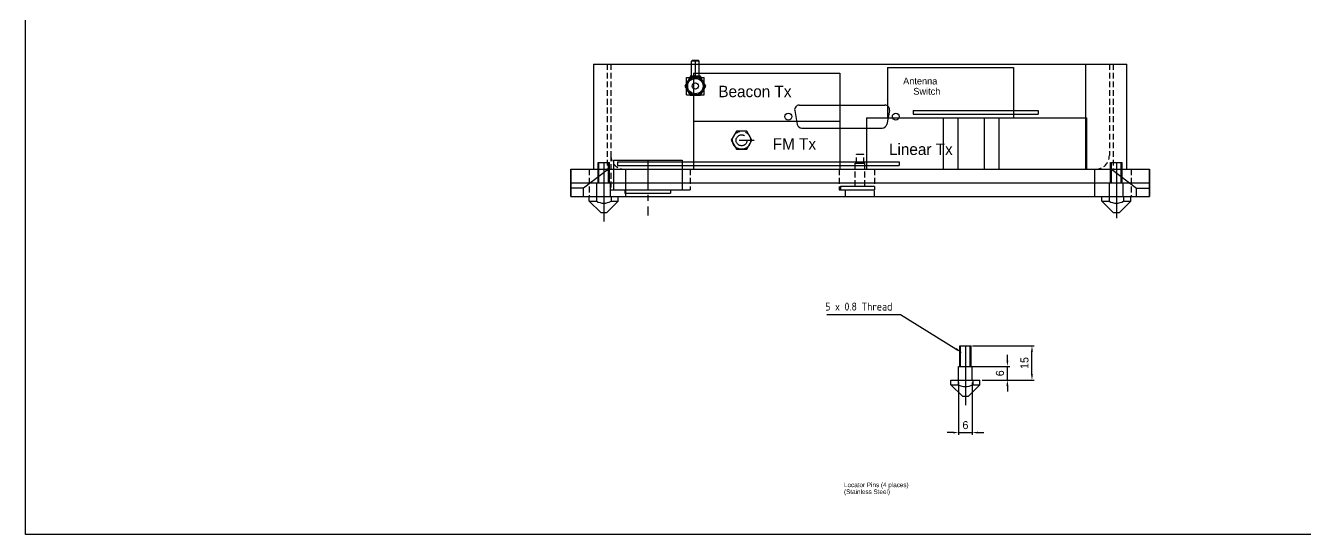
# Model space of a CAD drawing. Header units: millimetres. Extents: x 0 to 840, y 0 to 594.
# Drawn here: x 0 to 560, y 0 to 223 of the extents above; entities that cross this region are included whole.
import ezdxf

# ---------------------------------------------------------------- set-up
doc = ezdxf.new("R2010")
doc.units = ezdxf.units.MM
doc.header["$LTSCALE"] = 0.4
doc.header["$PDMODE"] = 3
doc.linetypes.add('CENTER', pattern=[50.8, 31.75, -6.35, 6.35, -6.35])
doc.linetypes.add('HIDDEN', pattern=[9.525, 6.35, -3.175])
doc.layers.add('AM_5', color=3, linetype='Continuous', lineweight=25)
doc.layers.add('AM_6', color=2, linetype='Continuous', lineweight=35)
for name, color, linetype in [('CL', 3, 'CENTER'), ('HID', 2, 'HIDDEN'), ('OBJ', 7, 'Continuous'), ('OUT', 1, 'Continuous'), ('S1', 7, 'Continuous'), ('S2', 7, 'Continuous'), ('SECT', 4, 'Continuous')]:
    doc.layers.add(name, color=color, linetype=linetype)
doc.styles.add('ACISOTS', font='isocp.shx', dxfattribs={"height": 1})
doc.dimstyles.new('AM_ISO$0', dxfattribs={"dimtxt": 3.5, "dimasz": 2.5, "dimexe": 1, "dimexo": 1, "dimgap": 1.5, "dimtad": 1, "dimdsep": 46, "dimtxsty": 'Standard', "dimcen": 0, "dimclrd": 256, "dimclre": 256, "dimclrt": 2, "dimadec": 0, "dimazin": 2, "dimtp": 0.1, "dimtm": 0.1, "dimtfac": 0.71, "dimtdec": 3, "dimtmove": 0, "dimatfit": 3, "dimfxl": 1, "dimlwd": -1, "dimlwe": -1, "dimarcsym": 0})

# ---------------------------------------------------------------- blocks, each defined once
blk = doc.blocks.new('*D2')
at = {"layer": 'AM_5'}
for p, q in [((429.36, 75.98), (429.36, 78.48)), ((414.11, 73.48), (430.36, 73.48)), ((429.36, 67.48), (429.36, 73.48)), ((418.36, 67.48), (430.36, 67.48)), ((429.36, 64.98), (429.36, 62.48))]:
    blk.add_line(p, q, dxfattribs=at)
for points in [[(428.94, 75.98), (429.78, 75.98), (429.36, 73.48)], [(428.94, 64.98), (429.78, 64.98), (429.36, 67.48)]]:
    blk.add_solid(points, dxfattribs=at)
at = {"layer": 'Defpoints', "color": 0}
for p in [(413.11, 73.48), (429.36, 73.48), (417.36, 67.48)]:
    blk.add_point(p, dxfattribs=at)
at = {"layer": 'AM_5', "color": 2, "insert": (426.11, 70.48), "char_height": 3.5, "attachment_point": 5, "rotation": 90}
blk.add_mtext('6', dxfattribs=at)
blk = doc.blocks.new('*D3')
at = {"layer": 'AM_5'}
for p, q in [((414.11, 82.48), (441.1, 82.48)), ((440.1, 69.98), (440.1, 79.98)), ((418.36, 67.48), (441.1, 67.48))]:
    blk.add_line(p, q, dxfattribs=at)
for points in [[(439.68, 79.98), (440.52, 79.98), (440.1, 82.48)], [(439.68, 69.98), (440.52, 69.98), (440.1, 67.48)]]:
    blk.add_solid(points, dxfattribs=at)
at = {"layer": 'Defpoints', "color": 0}
for p in [(413.11, 82.48), (440.1, 82.48), (417.36, 67.48)]:
    blk.add_point(p, dxfattribs=at)
at = {"layer": 'AM_5', "color": 2, "insert": (436.85, 74.98), "char_height": 3.5, "attachment_point": 5, "rotation": 90}
blk.add_mtext('15', dxfattribs=at)
blk = doc.blocks.new('*D4')
at = {"layer": 'AM_5'}
for p, q in [((408.01, 66.48), (408.01, 43.54)), ((414.01, 66.48), (414.01, 43.54)), ((405.51, 44.54), (403.01, 44.54)), ((408.01, 44.54), (414.01, 44.54)), ((416.51, 44.54), (419.01, 44.54))]:
    blk.add_line(p, q, dxfattribs=at)
for points in [[(405.51, 44.95), (405.51, 44.12), (408.01, 44.54)], [(416.51, 44.95), (416.51, 44.12), (414.01, 44.54)]]:
    blk.add_solid(points, dxfattribs=at)
at = {"layer": 'Defpoints', "color": 0}
for p in [(408.01, 67.48), (414.01, 67.48), (414.01, 44.54)]:
    blk.add_point(p, dxfattribs=at)
at = {"layer": 'AM_5', "color": 2, "insert": (411.01, 47.79), "char_height": 3.5, "attachment_point": 5}
blk.add_mtext('6', dxfattribs=at)
blk = doc.blocks.new('*S10')
at = {"layer": 'AM_5', "color": 3}
for p, q in [((195.32, 96.16), (227.52, 96.16)), ((227.52, 96.16), (251.77, 81.2))]:
    blk.add_line(p, q, dxfattribs=at)
blk.add_trace([(251.53, 80.8), (252.01, 81.59), (254.75, 79.36)], dxfattribs=at)
at = {"layer": 'AM_5', "color": 2, "insert": (224.02, 97.91), "char_height": 3.5, "attachment_point": 9, "style": 'ACISOTS'}
blk.add_mtext('5 x 0.8 Thread', dxfattribs=at)

msp = doc.modelspace()

# ---------------------------------------------------------------- linework, layer by layer
for p, q in [((248.311, 205.748), (248.311, 159.748)), ((289.07, 199.926), (296.745, 199.926)), ((289.07, 192.251), (289.07, 199.926)), ((289.07, 199.926), (296.745, 199.926)), ((289.07, 192.251), (289.07, 199.926)), ((290.604, 200.397), (290.604, 200.045)), ((290.604, 200.397), (290.604, 200.045)), ((295.212, 200.397), (295.212, 200.045)), ((295.212, 200.397), (295.212, 200.045)), ((296.745, 192.251), (296.745, 199.926)), ((296.745, 192.251), (296.745, 199.926)), ((289.07, 192.251), (296.745, 192.251)), ((289.07, 192.251), (296.745, 192.251)), ((376.529, 190.147), (376.529, 190.147)), ((491.486, 159.748), (491.486, 147.748))]:
    msp.add_line(p, q)
at = {"linetype": 'Continuous'}
for p, q in [((248.311, 205.748), (481.561, 205.748)), ((238.386, 147.748), (238.386, 159.748)), ((238.386, 159.748), (491.491, 159.748)), ((238.386, 147.748), (238.386, 159.748)), ((254.98, 159.721), (244.036, 151.398)), ((474.861, 159.748), (485.841, 151.398)), ((491.491, 147.748), (491.491, 159.748)), ((238.386, 153.748), (491.491, 153.748)), ((244.036, 151.398), (238.386, 151.398)), ((244.036, 151.398), (238.386, 151.398)), ((244.036, 147.748), (244.036, 151.398)), ((485.841, 147.748), (485.841, 151.398)), ((485.841, 151.398), (491.491, 151.398)), ((238.386, 147.748), (491.491, 147.748))]:
    msp.add_line(p, q, dxfattribs=at)
for points in [[(0, 0), (0, 594), (840, 594), (840, 0), (0, 0)], [(290.627, 200.045), (288.347, 196.095), (290.627, 192.145), (295.188, 192.145), (297.469, 196.095), (295.188, 200.045)], [(290.627, 200.045), (288.347, 196.095), (290.627, 192.145), (295.188, 192.145), (297.469, 196.095), (295.188, 200.045)]]:
    msp.add_lwpolyline(points, close=True)
msp.add_circle((292.908, 196.095), 3.875)
msp.add_circle((292.908, 196.095), 3.875)
at = {"layer": 'CL'}
for p, q in [((312.009, 172.392), (318.666, 172.392)), ((272.062, 163.748), (272.062, 139.54))]:
    msp.add_line(p, q, dxfattribs=at)
msp.add_lwpolyline([(315.391, 176.342), (310.83, 176.342), (308.55, 172.392), (310.83, 168.442), (315.391, 168.442), (317.672, 172.392)], close=True, dxfattribs=at)
for radius in [3.95, 2.4]:
    msp.add_circle((313.111, 172.392), radius, dxfattribs=at)
at = {"layer": 'HID'}
for p, q in [((254.311, 205.748), (254.311, 159.748)), ((255.911, 205.748), (255.911, 165.748)), ((473.961, 205.748), (473.961, 165.748)), ((475.561, 205.748), (475.561, 159.748)), ((255.911, 165.748), (255.911, 150.748)), ((362.836, 152.348), (362.836, 162.348)), ((363.336, 162.348), (363.336, 166.348)), ((366.536, 162.348), (366.536, 166.348)), ((367.036, 152.348), (367.036, 162.348)), ((246.411, 159.748), (246.411, 147.748)), ((290.562, 159.748), (290.562, 150.748)), ((355.786, 159.748), (355.786, 150.748)), ((371.286, 159.748), (371.286, 150.748)), ((483.461, 159.748), (483.461, 147.748)), ((356.436, 152.348), (356.436, 150.748)), ((358.586, 147.748), (358.586, 150.748)), ((371.286, 147.748), (371.286, 150.748))]:
    msp.add_line(p, q, dxfattribs=at)
at = {"layer": 'HID', "linetype": 'Continuous'}
for p, q in [((362.836, 162.348), (367.036, 162.348)), ((363.336, 166.348), (366.536, 166.348)), ((356.436, 152.348), (371.286, 152.348)), ((255.911, 150.748), (290.562, 150.748)), ((355.786, 150.748), (371.286, 150.748))]:
    msp.add_line(p, q, dxfattribs=at)
at = {"layer": 'HID'}
for centre, start, end in [((261.911, 165.748), 180, 270), ((467.961, 165.748), 270, 0)]:
    msp.add_arc(centre, 6, start, end, dxfattribs=at)
at = {"layer": 'OBJ'}
for p, q in [((463.561, 205.748), (463.561, 159.748)), ((481.443, 205.748), (481.443, 159.748)), ((238.386, 159.748), (238.386, 147.748)), ((238.386, 159.748), (238.386, 147.748)), ((262.386, 159.748), (262.386, 147.748)), ((467.486, 159.748), (467.486, 147.748))]:
    msp.add_line(p, q, dxfattribs=at)
at = {"layer": 'OUT'}
for p, q in [((336.347, 185.371), (337.497, 179.371)), ((336.347, 185.371), (337.497, 179.371)), ((338.311, 187.748), (375.811, 187.748)), ((338.311, 187.748), (375.811, 187.748)), ((377.775, 185.371), (376.625, 179.371)), ((377.775, 185.371), (376.625, 179.371)), ((339.461, 177.748), (374.661, 177.748)), ((339.461, 177.748), (374.661, 177.748)), ((250.361, 162.748), (255.361, 162.748)), ((250.361, 153.748), (250.361, 162.748)), ((250.761, 153.748), (250.761, 162.748)), ((252.861, 162.748), (252.861, 136.803)), ((254.961, 153.748), (254.961, 162.748)), ((255.361, 153.748), (255.361, 162.748)), ((474.511, 162.748), (479.511, 162.748)), ((474.511, 153.748), (474.511, 162.748)), ((474.911, 153.748), (474.911, 162.748)), ((477.011, 162.748), (477.011, 138.356)), ((479.111, 153.748), (479.111, 162.748)), ((479.511, 153.748), (479.511, 162.748)), ((249.861, 153.748), (255.861, 153.748)), ((249.861, 147.748), (249.861, 153.748)), ((255.861, 147.748), (255.861, 153.748)), ((474.011, 153.748), (480.011, 153.748)), ((474.011, 147.748), (474.011, 153.748)), ((480.011, 147.748), (480.011, 153.748)), ((246.511, 145.748), (246.511, 147.748)), ((246.511, 147.748), (259.211, 147.748)), ((246.511, 145.748), (249.687, 145.748)), ((246.511, 145.748), (251.511, 140.748)), ((249.687, 147.748), (249.687, 145.748)), ((259.211, 145.748), (254.211, 140.748)), ((256.035, 147.748), (256.035, 145.748)), ((256.035, 145.748), (259.211, 145.748)), ((259.211, 145.748), (259.211, 147.748)), ((470.661, 145.748), (470.661, 147.748)), ((470.661, 147.748), (483.361, 147.748)), ((470.661, 145.748), (473.837, 145.748)), ((470.661, 145.748), (475.661, 140.748)), ((473.837, 147.748), (473.837, 145.748)), ((483.361, 145.748), (478.361, 140.748)), ((480.185, 147.748), (480.185, 145.748)), ((480.185, 145.748), (483.361, 145.748)), ((483.361, 145.748), (483.361, 147.748)), ((251.511, 140.748), (254.211, 140.748)), ((475.661, 140.748), (478.361, 140.748)), ((408.512, 82.483), (413.512, 82.483)), ((408.512, 73.483), (408.512, 82.483)), ((408.912, 73.483), (408.912, 82.483)), ((411.012, 82.483), (411.012, 56.538)), ((413.112, 73.483), (413.112, 82.483)), ((413.512, 73.483), (413.512, 82.483)), ((408.012, 73.483), (414.012, 73.483)), ((408.012, 67.483), (408.012, 73.483)), ((414.012, 67.483), (414.012, 73.483)), ((404.662, 65.483), (404.662, 67.483)), ((404.662, 67.483), (417.362, 67.483)), ((407.838, 67.483), (407.838, 65.483)), ((414.185, 67.483), (414.185, 65.483)), ((417.362, 65.483), (417.362, 67.483)), ((404.662, 65.483), (407.838, 65.483)), ((404.662, 65.483), (409.662, 60.483)), ((417.362, 65.483), (412.362, 60.483)), ((414.185, 65.483), (417.362, 65.483)), ((409.662, 60.483), (412.362, 60.483))]:
    msp.add_line(p, q, dxfattribs=at)
for centre in [(333.561, 182.748), (333.561, 182.748), (380.561, 182.748), (380.561, 182.748)]:
    msp.add_circle(centre, 1.5, dxfattribs=at)
for centre, radius, start, end in [((338.311, 185.748), 2, 90, 190.8501), ((338.311, 185.748), 2, 90, 190.8501), ((375.811, 185.748), 2, 349.1499, 90), ((375.811, 185.748), 2, 349.1499, 90), ((339.461, 179.748), 2, 190.8501, 270), ((339.461, 179.748), 2, 190.8501, 270), ((374.661, 179.748), 2, 270, 349.1499), ((374.661, 179.748), 2, 270, 349.1499), ((252.861, 151.248), 6.35, 240.01333, 299.98667), ((477.011, 151.248), 6.35, 240.01333, 299.98667), ((411.012, 70.983), 6.35, 240.01333, 299.98667)]:
    msp.add_arc(centre, radius, start, end, dxfattribs=at)
at = {"layer": 'S1'}
for p, q in [((291.607, 207.288), (291.27, 206.95)), ((294.208, 207.288), (291.607, 207.288)), ((294.208, 207.288), (294.546, 206.95)), ((291.27, 200.397), (291.27, 206.95)), ((294.546, 206.95), (291.27, 206.95)), ((292.908, 200.397), (292.908, 206.95)), ((294.546, 200.397), (294.546, 206.95))]:
    msp.add_line(p, q, dxfattribs=at)
at = {"layer": 'S2'}
msp.add_line((295.212, 200.397), (290.604, 200.397), dxfattribs=at)
msp.add_line((295.212, 200.397), (290.604, 200.397), dxfattribs=at)
at = {"layer": 'SECT'}
for p, q in [((292.111, 201.748), (292.111, 159.748)), ((356.111, 201.748), (356.111, 159.748)), ((376.961, 204.248), (376.961, 182.248)), ((431.961, 204.248), (431.961, 182.248)), ((388.208, 185.448), (388.208, 183.848)), ((442.818, 185.448), (442.818, 183.848)), ((367.761, 182.248), (367.761, 159.748)), ((401.261, 182.248), (401.261, 159.748)), ((407.661, 182.248), (407.661, 159.748)), ((419.261, 182.248), (419.261, 159.748)), ((425.661, 182.248), (425.661, 159.748)), ((463.961, 182.248), (463.961, 159.748)), ((257.062, 163.748), (257.062, 150.748)), ((257.062, 163.748), (287.062, 163.748)), ((258.911, 162.948), (258.911, 161.348)), ((287.062, 163.748), (287.062, 150.748)), ((382.101, 162.948), (382.101, 161.348)), ((257.062, 150.748), (287.062, 150.748)), ((262.062, 150.748), (262.062, 149.248)), ((262.062, 149.248), (282.062, 149.248)), ((282.062, 150.748), (282.062, 149.248))]:
    msp.add_line(p, q, dxfattribs=at)
at = {"layer": 'SECT', "linetype": 'Continuous'}
for p, q in [((292.111, 201.748), (356.111, 201.748)), ((376.961, 204.248), (431.961, 204.248)), ((388.208, 185.448), (442.818, 185.448)), ((292.111, 180.748), (356.111, 180.748)), ((367.761, 182.248), (463.961, 182.248)), ((376.961, 182.248), (431.961, 182.248)), ((388.208, 183.848), (442.818, 183.848)), ((258.911, 162.948), (382.101, 162.948)), ((258.911, 161.348), (382.101, 161.348))]:
    msp.add_line(p, q, dxfattribs=at)
at = {"layer": 'SECT'}
for radius in [3.875, 3.875, 3.367, 3.367, 1.374, 1.374]:
    msp.add_circle((292.908, 196.095), radius, dxfattribs=at)

# ---------------------------------------------------------------- block references
at = {"layer": 'AM_5'}
msp.add_blockref('*S10', (155.035, 0), dxfattribs=at)

# ---------------------------------------------------------------- texts
at = {"layer": 'AM_6'}
for s, p in [('Locator Pins (4 places)', (357.919, 20.666)), ('(Stainless Steel)', (357.919, 17.666))]:
    msp.add_text(s, height=2, dxfattribs=at).set_placement(p)
at = {"layer": 'SECT'}
for s, height, p in [('Beacon Tx', 5, (302.964, 191.252)), ('Antenna', 3, (383.766, 196.814)), ('    Switch', 3, (383.766, 192.314)), ('FM Tx', 5, (326.755, 168.298)), ('Linear Tx', 5, (377.57, 165.962))]:
    msp.add_text(s, height=height, dxfattribs=at).set_placement(p)

# ---------------------------------------------------------------- dimensions: what is measured, and where the dimension line sits
at = {"layer": 'AM_5'}
for base, p2, picture, middle in [((440.101, 82.483), (413.112, 82.483), '*D3', (436.851, 74.983)), ((429.362, 73.483), (413.112, 73.483), '*D2', (426.112, 70.483))]:
    dim = msp.add_linear_dim(base=base, p1=(417.362, 67.483), p2=p2, angle=90, dimstyle='AM_ISO$0', dxfattribs=at)
    dim.commit()
    dim.dimension.update_dxf_attribs({"geometry": picture, "text_midpoint": middle})
dim = msp.add_linear_dim(base=(414.012, 44.538), p1=(408.012, 67.483), p2=(414.012, 67.483), dimstyle='AM_ISO$0', dxfattribs=at)
dim.commit()
dim.dimension.update_dxf_attribs({"geometry": '*D4', "text_midpoint": (411.012, 47.788)})

doc.saveas('drawing.dxf')
